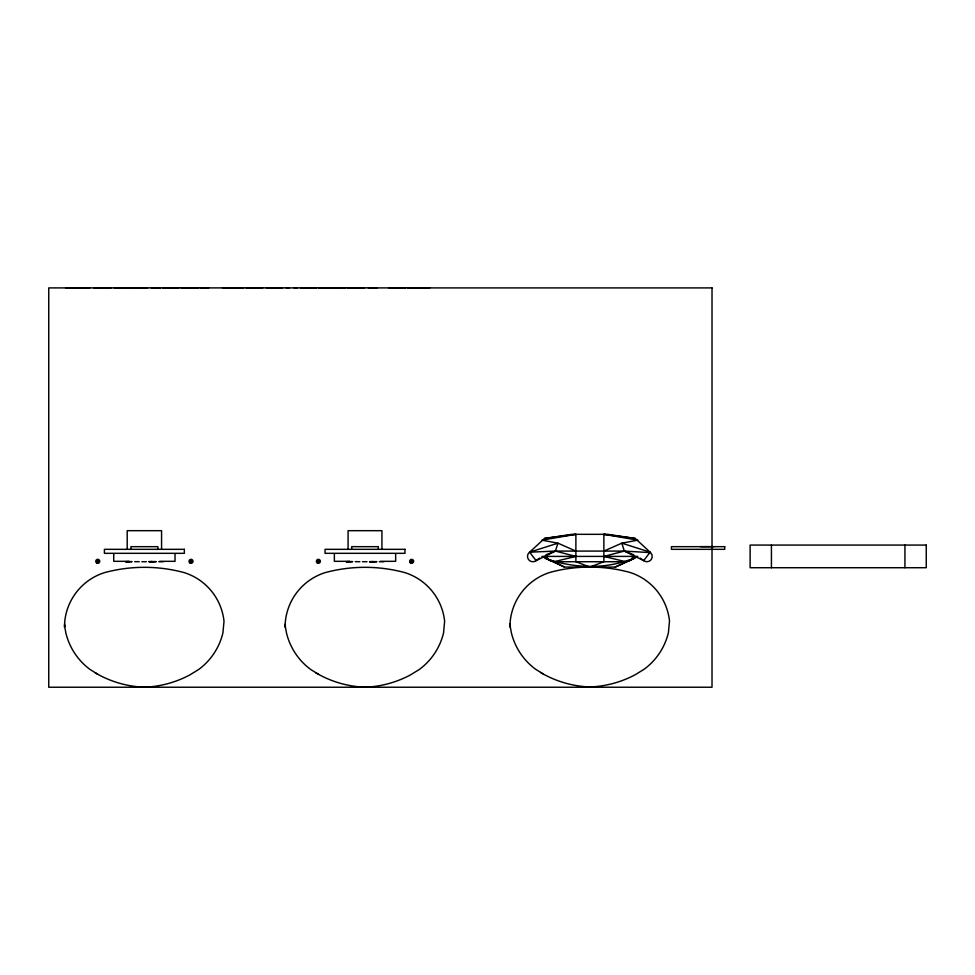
<?xml version="1.0" encoding="UTF-8"?>
<svg xmlns="http://www.w3.org/2000/svg" width="975" height="975" viewBox="0 0 975 975"><rect width="100%" height="100%" fill="white"/><g stroke="black" fill="none" stroke-linecap="round" stroke-linejoin="round"><path stroke-width="1.46" d="M64.448 627.266L64.764 621.246A57.306 57.306 0 0 1 104.41 572.654A152.551 152.551 0 0 1 184.348 572.654A57.306 57.306 0 0 1 224.006 621.246L222.922 632.909A64.033 64.033 0 0 1 198.827 669.386L189.954 674.846A105.032 105.032 0 0 1 148.7 686.973L140.144 686.973M285.078 627.266L285.395 621.246A57.306 57.306 0 0 1 325.041 572.654A152.551 152.551 0 0 1 404.978 572.654A57.306 57.306 0 0 1 444.637 621.246L443.552 632.909A64.033 64.033 0 0 1 419.445 669.386L410.585 674.846A105.032 105.032 0 0 1 369.33 686.973L360.774 686.973A105.032 105.032 0 0 1 319.434 674.846L315.656 672.726M509.937 627.023L510.254 621.002A57.306 57.306 0 0 1 549.912 572.398A152.551 152.551 0 0 1 629.85 572.398A57.306 57.306 0 0 1 669.496 621.002L668.411 632.665A64.033 64.033 0 0 1 644.317 669.13L635.456 674.602A105.032 105.032 0 0 1 594.202 686.717L585.634 686.729A105.032 105.032 0 0 1 544.306 674.602L540.528 672.47M542.917 557.018L553.91 561.734L575.884 556.408L555.397 551.082L536.104 560.637L529.608 552.179L544.55 538.432L571.886 534.324L607.864 534.324L635.2 538.432L650.142 552.179L643.658 560.637L624.353 551.082L555.397 551.082L529.608 552.179A5.326 5.326 0 0 0 528.426 559.37A5.326 5.326 0 0 0 535.519 561.027L539.589 558.102M369.696 561.71C389.963 561.588 359.97 561.795 372.877 561.649M546.451 557.737L546.451 558.833L564.501 567.072L615.262 567.072L636.846 557.018M615.262 567.072L633.311 558.833L633.311 557.737M546.451 558.833C575.165 568.803 608.485 569.632 636.504 557.005M603.866 551.082L621.818 543.173L637.845 540.15L603.866 534.324L603.866 561.734L589.875 567.072L575.884 561.734L575.884 534.324L544.574 538.432M545.963 554.812L555.397 551.082L557.944 543.173L575.884 551.082M543.246 557.005L553.91 561.734L625.852 561.734L633.311 558.833M630.581 560.077L628.509 561.015M529.608 552.179L557.944 543.173L541.917 540.15L575.884 534.324M148.895 561.649C169.041 561.637 140.047 561.697 151.978 561.649M372.779 561.649L371.402 561.71M151.174 561.649L152.149 561.649L150.772 561.71M152.929 561.71L153.904 561.71M373.559 561.71L374.534 561.71M129.395 561.649L125.775 561.71L132.064 561.649L125.617 561.71M350.025 561.649L346.405 561.71L352.682 561.649L346.235 561.71M65.666 287.771L89.846 287.771M93.771 287.771L111.162 287.771M114.112 287.771L129.358 287.771M130.735 287.771L147.518 287.771M151.405 287.771L160.351 287.771M162.788 287.771L178.973 287.771M181.326 287.771L198.461 287.771M200.265 287.771L208.808 287.771M222.495 287.771L243.433 287.771M246.029 287.771L262.811 287.771M266.37 287.771L282.555 287.771M286.248 287.771L289.343 287.771M293.975 287.771L297.119 287.771M300.532 287.771L316.278 287.771M318.508 287.771L335.9 287.771M337.045 287.771L345.589 287.771M347.429 287.771L364.565 287.771M368.318 287.771L377.264 287.771M388.55 287.771L405.539 287.771M407.721 287.771L429.865 287.771M541.917 556.408L637.845 556.408M129.066 561.32L113.734 561.32L113.734 554.129M159.705 561.32L175.025 561.32L175.025 554.129M349.684 561.32L334.364 561.32L334.364 554.129M380.335 561.32L395.655 561.32L395.655 554.129M134.648 561.649L139.218 561.71M141.85 561.71L146.372 561.71M158.706 561.71L163.276 561.71M355.278 561.649L359.848 561.71M362.481 561.71L367.002 561.71M379.336 561.71L383.906 561.71M635.176 538.432L603.866 534.324M640.173 558.102L644.231 561.027A5.326 5.326 0 0 0 650.666 552.642L624.353 551.082L603.866 556.408L625.852 561.734M585.561 686.717L589.875 686.973M360.689 686.973L365.016 687.229M144.385 687.229L140.059 686.973A105.032 105.032 0 0 1 98.804 674.846L95.038 672.726M650.142 552.179L621.818 543.173L624.353 551.082L633.799 554.812M549.169 560.077L551.241 561.015M543.343 674.054L535.433 669.13A64.033 64.033 0 0 1 511.339 632.665L510.035 625.341M318.484 674.31L310.574 669.386A64.033 64.033 0 0 1 286.467 632.909L285.163 625.597M97.853 674.31L89.944 669.386A64.033 64.033 0 0 1 65.849 632.909L64.533 625.597M553.91 561.734L564.501 567.072M510.12 623.671L510.181 626.218M285.248 623.927L285.322 626.462M64.618 623.927L64.691 626.462M904.934 545.074L904.934 567.718M771.432 545.074L771.432 567.718M714.005 546.67L700.623 546.67M633.848 557.737L633.848 558.833M632.507 557.737L632.47 558.833L632.336 557.737M547.426 557.737L547.243 558.833L547.243 557.737M545.915 557.737L545.915 558.833M381.932 549.327L381.932 530.68L348.087 530.68L348.087 549.327M378.337 549.327L378.337 546.67L351.683 546.67L351.683 549.327M161.57 549.327L161.57 530.68L127.201 530.68L127.201 549.327M157.84 549.327L157.84 546.67L130.93 546.67L130.93 549.327M153.514 561.649A1.304 0.634 19.4 0 1 152.588 561.649M374.144 561.649A1.304 0.634 19.4 0 1 373.218 561.649M96.696 561.186C98.499 565.049 99.487 557.944 96.696 561.186M189.954 561.186C191.746 565.061 192.77 557.919 189.954 561.186M317.326 561.186C319.105 565.061 320.141 557.919 317.326 561.186M410.585 561.186C412.376 565.061 413.4 557.919 410.585 561.186M372.523 561.649L371.853 561.71L372.535 561.649M712.018 287.905L48.75 287.905L48.75 687.229L712.018 687.229L712.018 287.905M926.25 545.074L750.116 545.074L750.116 567.718L926.25 567.718L926.25 545.074M724.73 546.67L671.434 546.67L671.434 549.327L724.73 549.327L724.73 546.67M184.348 549.327L104.41 549.327L104.41 553.325L184.348 553.325L184.348 549.327M404.978 549.327L325.041 549.327L325.041 553.325L404.978 553.325L404.978 549.327M96.757 563.05A1.999 1.999 0 0 0 99.755 561.32A1.999 1.999 0 0 0 96.757 559.589A1.999 1.999 0 0 0 96.757 563.05M189.601 562.733A1.999 1.999 0 0 0 192.94 561.844A1.999 1.999 0 0 0 190.491 559.394A1.999 1.999 0 0 0 189.601 562.733M410.231 562.733A1.999 1.999 0 0 0 413.571 561.844A1.999 1.999 0 0 0 411.121 559.394A1.999 1.999 0 0 0 410.231 562.733M317.387 563.05A1.999 1.999 0 0 0 320.373 561.32A1.999 1.999 0 0 0 317.387 559.589A1.999 1.999 0 0 0 317.387 563.05"/></g></svg>
